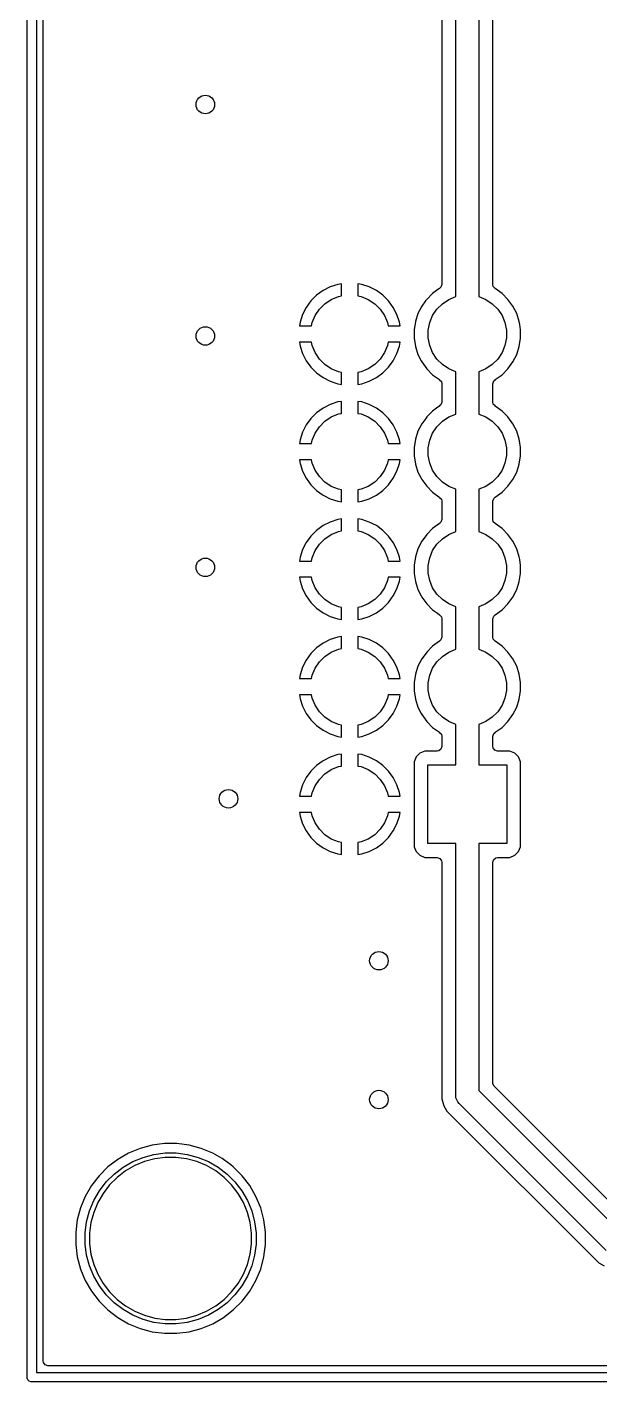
# Model space of a CAD drawing. Extents: x 0 to 130, y -140 to 0.
# Drawn here: x -0.1 to 12.27, y -140.1 to -110.83 of the extents above; entities that cross this region are included whole.
import ezdxf

# ---------------------------------------------------------------- set-up
doc = ezdxf.new("R2010")
doc.units = 0
doc.layers.add('BLACK', color=7, linetype='CONTINUOUS')

msp = doc.modelspace()

# ---------------------------------------------------------------- linework, layer by layer
at = {"layer": 'BLACK', "linetype": 'CONTINUOUS'}
for p, q in [((-0.1, -140), (-0.1, 0)), ((0.1, -0.1), (0.1, -139.9)), ((0.2505, -117.285), (0.2505, -51.795525)), ((9.16, -116.64795), (9.16, -109.02)), ((9.66, -109.02), (9.66, -116.64795)), ((8.8595, -109.419499), (8.8595, -116.388589)), ((9.9605, -116.388589), (9.9605, -109.419499)), ((6.447751, -116.440588), (6.293475, -116.519195)), ((6.612412, -116.387086), (6.447751, -116.440588)), ((6.694999, -116.374005), (6.612412, -116.387086)), ((6.695, -116.374005), (6.694999, -116.374005)), ((6.695, -116.63233), (6.695, -116.374005)), ((7.127587, -116.387086), (7.045, -116.374005)), ((7.045, -116.374005), (7.045, -116.63233)), ((7.292248, -116.440588), (7.127587, -116.387086)), ((7.446524, -116.519195), (7.292248, -116.440588)), ((8.774728, -116.499455), (8.660499, -116.582447)), ((8.807011, -116.476), (8.774728, -116.499455)), ((8.81032, -116.473973), (8.807011, -116.476)), ((8.840593, -116.44678), (8.809785, -116.4731)), ((8.809785, -116.4731), (8.81032, -116.473973)), ((8.8595, -116.388589), (8.840593, -116.44678)), ((9.971275, -116.433503), (9.9605, -116.388589)), ((10.010453, -116.47271), (9.971275, -116.433503)), ((10.00968, -116.473973), (10.010453, -116.47271)), ((10.012988, -116.476), (10.00968, -116.473973)), ((10.012992, -116.476003), (10.012988, -116.476)), ((10.012994, -116.476004), (10.012992, -116.476003)), ((10.159501, -116.582447), (10.012994, -116.476004)), ((6.030962, -116.743403), (5.929197, -116.883471)), ((6.153403, -116.620962), (6.030962, -116.743403)), ((6.293471, -116.519197), (6.153403, -116.620962)), ((6.293475, -116.519195), (6.293471, -116.519197)), ((6.330766, -116.802941), (6.469313, -116.710367)), ((6.469313, -116.710367), (6.623258, -116.646601)), ((6.623258, -116.646601), (6.695, -116.63233)), ((7.045, -116.63233), (7.116742, -116.646601)), ((7.116742, -116.646601), (7.270687, -116.710367)), ((7.270687, -116.710367), (7.409234, -116.802941)), ((7.446528, -116.519197), (7.446524, -116.519195)), ((7.586596, -116.620962), (7.446528, -116.519197)), ((7.709037, -116.743403), (7.586596, -116.620962)), ((7.810802, -116.883471), (7.709037, -116.743403)), ((8.508541, -116.743403), (8.426002, -116.857008)), ((8.532447, -116.710499), (8.508541, -116.743403)), ((8.660499, -116.582447), (8.532447, -116.710499)), ((8.870766, -116.802941), (9.009313, -116.710367)), ((9.009313, -116.710367), (9.16, -116.64795)), ((9.66, -116.64795), (9.810687, -116.710367)), ((9.810687, -116.710367), (9.949234, -116.802941)), ((10.287553, -116.710499), (10.159501, -116.582447)), ((10.393996, -116.857006), (10.287553, -116.710499)), ((5.850588, -117.037751), (5.797084, -117.20242)), ((5.929195, -116.883475), (5.850588, -117.037751)), ((5.929197, -116.883471), (5.929195, -116.883475)), ((6.056601, -117.213258), (6.120367, -117.059313)), ((6.120367, -117.059313), (6.212941, -116.920766)), ((6.212941, -116.920766), (6.330766, -116.802941)), ((7.409234, -116.802941), (7.527059, -116.920766)), ((7.527059, -116.920766), (7.619633, -117.059313)), ((7.619633, -117.059313), (7.683399, -117.213258)), ((7.810804, -116.883475), (7.810802, -116.883471)), ((7.889411, -117.037751), (7.810804, -116.883475)), ((7.942915, -117.20242), (7.889411, -117.037751)), ((8.343788, -117.018362), (8.287828, -117.190593)), ((8.426002, -116.857008), (8.343788, -117.018362)), ((8.596601, -117.213258), (8.660367, -117.059313)), ((8.660367, -117.059313), (8.752941, -116.920766)), ((8.752941, -116.920766), (8.870766, -116.802941)), ((9.949234, -116.802941), (10.067059, -116.920766)), ((10.067059, -116.920766), (10.159633, -117.059313)), ((10.159633, -117.059313), (10.223399, -117.213258)), ((10.476211, -117.018361), (10.393996, -116.857006)), ((10.532171, -117.190591), (10.476211, -117.018361)), ((0.2505, -119.825), (0.2505, -117.285)), ((5.797084, -117.20242), (5.784006, -117.285)), ((5.784006, -117.285), (6.04233, -117.285)), ((6.04233, -117.285), (6.056601, -117.213258)), ((7.683399, -117.213258), (7.69767, -117.285)), ((7.69767, -117.285), (7.955994, -117.285)), ((7.955994, -117.285), (7.942915, -117.20242)), ((8.287828, -117.190593), (8.2595, -117.36945)), ((8.2595, -117.36945), (8.2595, -117.550549)), ((8.564093, -117.376685), (8.596601, -117.213258)), ((8.564093, -117.543315), (8.564093, -117.376685)), ((10.223399, -117.213258), (10.255907, -117.376685)), ((10.255907, -117.376685), (10.255907, -117.543315)), ((10.541614, -117.250212), (10.532171, -117.190591)), ((10.5605, -117.36945), (10.541614, -117.250212)), ((10.5605, -117.369454), (10.5605, -117.36945)), ((10.5605, -117.550546), (10.5605, -117.369454)), ((5.784006, -117.635), (5.797084, -117.717579)), ((6.04233, -117.635), (5.784006, -117.635)), ((6.056601, -117.706742), (6.04233, -117.635)), ((7.69767, -117.635), (7.683399, -117.706742)), ((7.955994, -117.635), (7.69767, -117.635)), ((7.942915, -117.717579), (7.955994, -117.635)), ((8.2595, -117.550549), (8.287828, -117.729406)), ((8.596601, -117.706742), (8.564093, -117.543315)), ((10.255907, -117.543315), (10.223399, -117.706742)), ((10.532171, -117.729409), (10.5605, -117.550546)), ((5.797084, -117.717579), (5.850588, -117.882248)), ((5.850588, -117.882248), (5.929195, -118.036524)), ((6.120367, -117.860687), (6.056601, -117.706742)), ((6.212941, -117.999234), (6.120367, -117.860687)), ((7.619633, -117.860687), (7.527059, -117.999234)), ((7.683399, -117.706742), (7.619633, -117.860687)), ((7.810804, -118.036524), (7.889411, -117.882248)), ((7.889411, -117.882248), (7.942915, -117.717579)), ((8.287828, -117.729406), (8.343788, -117.901637)), ((8.343788, -117.901637), (8.412518, -118.036528)), ((8.660367, -117.860687), (8.596601, -117.706742)), ((8.752941, -117.999234), (8.660367, -117.860687)), ((10.159633, -117.860687), (10.067059, -117.999234)), ((10.223399, -117.706742), (10.159633, -117.860687)), ((10.393996, -118.062994), (10.476211, -117.901639)), ((10.476211, -117.901639), (10.532171, -117.729409)), ((5.929195, -118.036524), (5.929197, -118.036528)), ((5.929197, -118.036528), (6.030962, -118.176596)), ((6.030962, -118.176596), (6.153403, -118.299037)), ((6.330766, -118.117059), (6.212941, -117.999234)), ((6.469313, -118.209633), (6.330766, -118.117059)), ((6.623258, -118.273399), (6.469313, -118.209633)), ((7.270687, -118.209633), (7.116742, -118.273399)), ((7.409234, -118.117059), (7.270687, -118.209633)), ((7.527059, -117.999234), (7.409234, -118.117059)), ((7.586596, -118.299037), (7.709037, -118.176596)), ((7.709037, -118.176596), (7.810802, -118.036528)), ((7.810802, -118.036528), (7.810804, -118.036524)), ((8.412518, -118.036528), (8.426004, -118.062994)), ((8.426004, -118.062994), (8.532447, -118.209501)), ((8.532447, -118.209501), (8.660499, -118.337553)), ((8.870766, -118.117059), (8.752941, -117.999234)), ((9.009313, -118.209633), (8.870766, -118.117059)), ((9.16, -118.272049), (9.009313, -118.209633)), ((9.810687, -118.209633), (9.66, -118.272049)), ((9.949234, -118.117059), (9.810687, -118.209633)), ((10.067059, -117.999234), (9.949234, -118.117059)), ((10.159501, -118.337553), (10.287553, -118.209501)), ((10.287553, -118.209501), (10.393996, -118.062994)), ((6.153403, -118.299037), (6.293471, -118.400802)), ((6.293471, -118.400802), (6.293475, -118.400804)), ((6.293475, -118.400804), (6.447751, -118.479411)), ((6.447751, -118.479411), (6.61242, -118.532915)), ((6.61242, -118.532915), (6.695, -118.545994)), ((6.695, -118.287669), (6.623258, -118.273399)), ((6.695, -118.545994), (6.695, -118.287669)), ((7.116742, -118.273399), (7.045, -118.287669)), ((7.045, -118.287669), (7.045, -118.545993)), ((7.045, -118.545993), (7.127579, -118.532915)), ((7.127579, -118.532915), (7.292248, -118.479411)), ((7.292248, -118.479411), (7.446524, -118.400804)), ((7.446524, -118.400804), (7.446528, -118.400802)), ((7.446528, -118.400802), (7.586596, -118.299037)), ((8.660499, -118.337553), (8.807006, -118.443996)), ((8.807006, -118.443996), (8.807009, -118.443998)), ((8.807009, -118.443998), (8.810325, -118.44603)), ((8.810325, -118.44603), (8.809542, -118.447307)), ((8.809542, -118.447307), (8.848698, -118.486441)), ((8.848698, -118.486441), (8.8595, -118.53141)), ((8.8595, -118.53141), (8.8595, -118.928589)), ((9.16, -119.18795), (9.16, -118.272049)), ((9.66, -118.272049), (9.66, -119.18795)), ((9.9605, -118.53141), (9.979407, -118.473219)), ((9.9605, -118.928589), (9.9605, -118.53141)), ((9.979407, -118.473219), (10.010216, -118.446913)), ((10.009675, -118.44603), (10.01299, -118.443998)), ((10.010216, -118.446913), (10.009675, -118.44603)), ((10.012989, -118.443998), (10.012994, -118.443996)), ((10.01299, -118.443998), (10.012989, -118.443998)), ((10.012994, -118.443996), (10.159501, -118.337553)), ((6.293471, -119.059197), (6.153403, -119.160962)), ((6.293475, -119.059195), (6.293471, -119.059197)), ((6.447751, -118.980588), (6.293475, -119.059195)), ((6.612412, -118.927086), (6.447751, -118.980588)), ((6.694999, -118.914005), (6.612412, -118.927086)), ((6.695, -118.914005), (6.694999, -118.914005)), ((6.695, -119.17233), (6.695, -118.914005)), ((7.127587, -118.927086), (7.045, -118.914005)), ((7.045, -118.914005), (7.045, -119.17233)), ((7.292248, -118.980588), (7.127587, -118.927086)), ((7.446524, -119.059195), (7.292248, -118.980588)), ((7.446528, -119.059197), (7.446524, -119.059195)), ((7.586596, -119.160962), (7.446528, -119.059197)), ((8.660499, -119.122447), (8.532447, -119.250499)), ((8.773254, -119.040526), (8.660499, -119.122447)), ((8.807011, -119.016), (8.773254, -119.040526)), ((8.81032, -119.013973), (8.807011, -119.016)), ((8.840593, -118.98678), (8.809785, -119.0131)), ((8.809785, -119.0131), (8.81032, -119.013973)), ((8.8595, -118.928589), (8.840593, -118.98678)), ((9.971275, -118.973503), (9.9605, -118.928589)), ((10.010453, -119.01271), (9.971275, -118.973503)), ((10.00968, -119.013973), (10.010453, -119.01271)), ((10.012988, -119.016), (10.00968, -119.013973)), ((10.012992, -119.016003), (10.012988, -119.016)), ((10.012994, -119.016004), (10.012992, -119.016003)), ((10.159501, -119.122447), (10.012994, -119.016004)), ((10.287553, -119.250499), (10.159501, -119.122447)), ((5.929195, -119.423475), (5.850588, -119.577751)), ((5.929197, -119.423471), (5.929195, -119.423475)), ((6.030962, -119.283403), (5.929197, -119.423471)), ((6.153403, -119.160962), (6.030962, -119.283403)), ((6.212941, -119.460766), (6.330766, -119.342941)), ((6.330766, -119.342941), (6.469313, -119.250367)), ((6.469313, -119.250367), (6.623258, -119.186601)), ((6.623258, -119.186601), (6.695, -119.17233)), ((7.045, -119.17233), (7.116742, -119.186601)), ((7.116742, -119.186601), (7.270687, -119.250367)), ((7.270687, -119.250367), (7.409234, -119.342941)), ((7.409234, -119.342941), (7.527059, -119.460766)), ((7.709037, -119.283403), (7.586596, -119.160962)), ((7.810802, -119.423471), (7.709037, -119.283403)), ((7.810804, -119.423475), (7.810802, -119.423471)), ((7.889411, -119.577751), (7.810804, -119.423475)), ((8.426002, -119.397008), (8.343788, -119.558362)), ((8.509921, -119.281504), (8.426002, -119.397008)), ((8.532447, -119.250499), (8.509921, -119.281504)), ((8.752941, -119.460766), (8.870766, -119.342941)), ((8.870766, -119.342941), (9.009313, -119.250367)), ((9.009313, -119.250367), (9.16, -119.18795)), ((9.66, -119.18795), (9.810687, -119.250367)), ((9.810687, -119.250367), (9.949234, -119.342941)), ((9.949234, -119.342941), (10.067059, -119.460766)), ((10.393996, -119.397006), (10.287553, -119.250499)), ((10.476211, -119.558361), (10.393996, -119.397006)), ((5.850588, -119.577751), (5.797084, -119.74242)), ((6.056601, -119.753258), (6.120367, -119.599313)), ((6.120367, -119.599313), (6.212941, -119.460766)), ((7.527059, -119.460766), (7.619633, -119.599313)), ((7.619633, -119.599313), (7.683399, -119.753258)), ((7.942915, -119.74242), (7.889411, -119.577751)), ((8.343788, -119.558362), (8.287828, -119.730593)), ((8.596601, -119.753258), (8.660367, -119.599313)), ((8.660367, -119.599313), (8.752941, -119.460766)), ((10.067059, -119.460766), (10.159633, -119.599313)), ((10.159633, -119.599313), (10.223399, -119.753258)), ((10.532171, -119.730591), (10.476211, -119.558361)), ((0.2505, -122.365), (0.2505, -119.825)), ((5.797084, -119.74242), (5.784006, -119.825)), ((5.784006, -119.825), (6.04233, -119.825)), ((6.04233, -119.825), (6.056601, -119.753258)), ((7.683399, -119.753258), (7.69767, -119.825)), ((7.69767, -119.825), (7.955994, -119.825)), ((7.955994, -119.825), (7.942915, -119.74242)), ((8.287828, -119.730593), (8.2595, -119.90945)), ((8.2595, -119.90945), (8.2595, -120.090549)), ((8.564093, -119.916685), (8.596601, -119.753258)), ((8.564093, -120.083315), (8.564093, -119.916685)), ((10.223399, -119.753258), (10.255907, -119.916685)), ((10.255907, -119.916685), (10.255907, -120.083315)), ((10.538182, -119.768545), (10.532171, -119.730591)), ((10.5605, -119.90945), (10.538182, -119.768545)), ((10.5605, -119.909454), (10.5605, -119.90945)), ((10.5605, -120.090546), (10.5605, -119.909454)), ((5.784006, -120.175), (5.797084, -120.257579)), ((6.04233, -120.175), (5.784006, -120.175)), ((5.797084, -120.257579), (5.850588, -120.422248)), ((6.056601, -120.246742), (6.04233, -120.175)), ((6.120367, -120.400687), (6.056601, -120.246742)), ((7.683399, -120.246742), (7.619633, -120.400687)), ((7.69767, -120.175), (7.683399, -120.246742)), ((7.955994, -120.175), (7.69767, -120.175)), ((7.889411, -120.422248), (7.942915, -120.257579)), ((7.942915, -120.257579), (7.955994, -120.175)), ((8.2595, -120.090549), (8.287828, -120.269406)), ((8.287828, -120.269406), (8.343788, -120.441637)), ((8.596601, -120.246742), (8.564093, -120.083315)), ((8.660367, -120.400687), (8.596601, -120.246742)), ((10.223399, -120.246742), (10.159633, -120.400687)), ((10.255907, -120.083315), (10.223399, -120.246742)), ((10.476211, -120.441639), (10.532171, -120.269409)), ((10.532171, -120.269409), (10.5605, -120.090546)), ((5.850588, -120.422248), (5.929195, -120.576524)), ((5.929195, -120.576524), (5.929197, -120.576528)), ((5.929197, -120.576528), (6.030962, -120.716596)), ((6.212941, -120.539234), (6.120367, -120.400687)), ((6.330766, -120.657059), (6.212941, -120.539234)), ((7.527059, -120.539234), (7.409234, -120.657059)), ((7.619633, -120.400687), (7.527059, -120.539234)), ((7.709037, -120.716596), (7.810802, -120.576528)), ((7.810802, -120.576528), (7.810804, -120.576524)), ((7.810804, -120.576524), (7.889411, -120.422248)), ((8.343788, -120.441637), (8.412518, -120.576528)), ((8.412518, -120.576528), (8.426004, -120.602994)), ((8.426004, -120.602994), (8.532447, -120.749501)), ((8.752941, -120.539234), (8.660367, -120.400687)), ((8.870766, -120.657059), (8.752941, -120.539234)), ((10.067059, -120.539234), (9.949234, -120.657059)), ((10.159633, -120.400687), (10.067059, -120.539234)), ((10.287553, -120.749501), (10.393996, -120.602994)), ((10.393996, -120.602994), (10.476211, -120.441639)), ((6.030962, -120.716596), (6.153403, -120.839037)), ((6.153403, -120.839037), (6.293471, -120.940802)), ((6.469313, -120.749633), (6.330766, -120.657059)), ((6.623258, -120.813399), (6.469313, -120.749633)), ((6.695, -120.827669), (6.623258, -120.813399)), ((6.695, -121.085994), (6.695, -120.827669)), ((7.116742, -120.813399), (7.045, -120.827669)), ((7.045, -120.827669), (7.045, -121.085993)), ((7.270687, -120.749633), (7.116742, -120.813399)), ((7.409234, -120.657059), (7.270687, -120.749633)), ((7.446528, -120.940802), (7.586596, -120.839037)), ((7.586596, -120.839037), (7.709037, -120.716596)), ((8.532447, -120.749501), (8.660499, -120.877553)), ((8.660499, -120.877553), (8.793654, -120.974295)), ((9.009313, -120.749633), (8.870766, -120.657059)), ((9.16, -120.812049), (9.009313, -120.749633)), ((9.16, -121.72795), (9.16, -120.812049)), ((9.810687, -120.749633), (9.66, -120.812049)), ((9.66, -120.812049), (9.66, -121.72795)), ((9.949234, -120.657059), (9.810687, -120.749633)), ((10.012994, -120.983996), (10.159501, -120.877553)), ((10.159501, -120.877553), (10.287553, -120.749501)), ((6.293471, -120.940802), (6.293475, -120.940804)), ((6.293475, -120.940804), (6.447751, -121.019411)), ((6.447751, -121.019411), (6.61242, -121.072915)), ((6.61242, -121.072915), (6.695, -121.085994)), ((7.045, -121.085993), (7.127579, -121.072915)), ((7.127579, -121.072915), (7.292248, -121.019411)), ((7.292248, -121.019411), (7.446524, -120.940804)), ((7.446524, -120.940804), (7.446528, -120.940802)), ((8.793654, -120.974295), (8.807009, -120.983998)), ((8.807009, -120.983998), (8.810325, -120.98603)), ((8.810325, -120.98603), (8.809542, -120.987307)), ((8.809542, -120.987307), (8.848698, -121.026441)), ((8.848698, -121.026441), (8.8595, -121.07141)), ((8.8595, -121.07141), (8.8595, -121.468589)), ((9.9605, -121.07141), (9.979407, -121.013219)), ((9.9605, -121.468589), (9.9605, -121.07141)), ((9.979407, -121.013219), (10.010216, -120.986913)), ((10.009675, -120.98603), (10.01299, -120.983998)), ((10.010216, -120.986913), (10.009675, -120.98603)), ((10.012989, -120.983998), (10.012994, -120.983996)), ((10.01299, -120.983998), (10.012989, -120.983998)), ((6.612412, -121.467086), (6.447751, -121.520588)), ((6.694999, -121.454005), (6.612412, -121.467086)), ((6.695, -121.454005), (6.694999, -121.454005)), ((6.695, -121.71233), (6.695, -121.454005)), ((7.127587, -121.467086), (7.045, -121.454005)), ((7.045, -121.454005), (7.045, -121.71233)), ((7.292248, -121.520588), (7.127587, -121.467086)), ((8.8595, -121.468589), (8.840593, -121.52678)), ((9.971275, -121.513503), (9.9605, -121.468589)), ((6.153403, -121.700962), (6.030962, -121.823403)), ((6.293471, -121.599197), (6.153403, -121.700962)), ((6.293475, -121.599195), (6.293471, -121.599197)), ((6.447751, -121.520588), (6.293475, -121.599195)), ((6.469313, -121.790367), (6.623258, -121.726601)), ((6.623258, -121.726601), (6.695, -121.71233)), ((7.045, -121.71233), (7.116742, -121.726601)), ((7.116742, -121.726601), (7.270687, -121.790367)), ((7.446524, -121.599195), (7.292248, -121.520588)), ((7.446528, -121.599197), (7.446524, -121.599195)), ((7.586596, -121.700962), (7.446528, -121.599197)), ((7.709037, -121.823403), (7.586596, -121.700962)), ((8.660499, -121.662447), (8.532447, -121.790499)), ((8.75795, -121.591645), (8.660499, -121.662447)), ((8.807011, -121.556), (8.75795, -121.591645)), ((8.81032, -121.553973), (8.807011, -121.556)), ((8.840593, -121.52678), (8.809785, -121.5531)), ((8.809785, -121.5531), (8.81032, -121.553973)), ((9.009313, -121.790367), (9.16, -121.72795)), ((9.66, -121.72795), (9.810687, -121.790367)), ((10.010453, -121.55271), (9.971275, -121.513503)), ((10.00968, -121.553973), (10.010453, -121.55271)), ((10.012988, -121.556), (10.00968, -121.553973)), ((10.012992, -121.556003), (10.012988, -121.556)), ((10.012994, -121.556004), (10.012992, -121.556003)), ((10.159501, -121.662447), (10.012994, -121.556004)), ((10.287553, -121.790499), (10.159501, -121.662447)), ((5.929195, -121.963475), (5.850588, -122.117751)), ((5.929197, -121.963471), (5.929195, -121.963475)), ((6.030962, -121.823403), (5.929197, -121.963471)), ((6.120367, -122.139313), (6.212941, -122.000766)), ((6.212941, -122.000766), (6.330766, -121.882941)), ((6.330766, -121.882941), (6.469313, -121.790367)), ((7.270687, -121.790367), (7.409234, -121.882941)), ((7.409234, -121.882941), (7.527059, -122.000766)), ((7.527059, -122.000766), (7.619633, -122.139313)), ((7.810802, -121.963471), (7.709037, -121.823403)), ((7.810804, -121.963475), (7.810802, -121.963471)), ((7.889411, -122.117751), (7.810804, -121.963475)), ((8.426002, -121.937008), (8.343788, -122.098362)), ((8.49701, -121.839274), (8.426002, -121.937008)), ((8.532447, -121.790499), (8.49701, -121.839274)), ((8.660367, -122.139313), (8.752941, -122.000766)), ((8.752941, -122.000766), (8.870766, -121.882941)), ((8.870766, -121.882941), (9.009313, -121.790367)), ((9.810687, -121.790367), (9.949234, -121.882941)), ((9.949234, -121.882941), (10.067059, -122.000766)), ((10.067059, -122.000766), (10.159633, -122.139313)), ((10.393996, -121.937006), (10.287553, -121.790499)), ((10.476211, -122.098361), (10.393996, -121.937006)), ((5.797084, -122.28242), (5.784006, -122.365)), ((5.850588, -122.117751), (5.797084, -122.28242)), ((6.04233, -122.365), (6.056601, -122.293258)), ((6.056601, -122.293258), (6.120367, -122.139313)), ((7.619633, -122.139313), (7.683399, -122.293258)), ((7.683399, -122.293258), (7.69767, -122.365)), ((7.942915, -122.28242), (7.889411, -122.117751)), ((7.955994, -122.365), (7.942915, -122.28242)), ((8.287828, -122.270593), (8.2595, -122.44945)), ((8.343788, -122.098362), (8.287828, -122.270593)), ((8.564093, -122.456685), (8.596601, -122.293258)), ((8.596601, -122.293258), (8.660367, -122.139313)), ((10.159633, -122.139313), (10.223399, -122.293258)), ((10.223399, -122.293258), (10.255907, -122.456685)), ((10.532171, -122.270591), (10.476211, -122.098361)), ((10.541614, -122.330212), (10.532171, -122.270591)), ((10.5605, -122.44945), (10.541614, -122.330212)), ((0.2505, -124.905), (0.2505, -122.365)), ((5.784006, -122.365), (6.04233, -122.365)), ((7.69767, -122.365), (7.955994, -122.365)), ((8.2595, -122.44945), (8.2595, -122.630549)), ((8.2595, -122.630549), (8.287828, -122.809406)), ((8.564093, -122.623315), (8.564093, -122.456685)), ((8.596601, -122.786742), (8.564093, -122.623315)), ((10.255907, -122.623315), (10.223399, -122.786742)), ((10.255907, -122.456685), (10.255907, -122.623315)), ((10.532171, -122.809409), (10.5605, -122.630546)), ((10.5605, -122.449454), (10.5605, -122.44945)), ((10.5605, -122.630546), (10.5605, -122.449454)), ((5.784006, -122.715), (5.797084, -122.797579)), ((6.04233, -122.715), (5.784006, -122.715)), ((5.797084, -122.797579), (5.850588, -122.962248)), ((6.056601, -122.786742), (6.04233, -122.715)), ((6.120367, -122.940687), (6.056601, -122.786742)), ((6.212941, -123.079234), (6.120367, -122.940687)), ((7.619633, -122.940687), (7.527059, -123.079234)), ((7.683399, -122.786742), (7.619633, -122.940687)), ((7.69767, -122.715), (7.683399, -122.786742)), ((7.955994, -122.715), (7.69767, -122.715)), ((7.889411, -122.962248), (7.942915, -122.797579)), ((7.942915, -122.797579), (7.955994, -122.715)), ((8.287828, -122.809406), (8.343788, -122.981637)), ((8.660367, -122.940687), (8.596601, -122.786742)), ((8.752941, -123.079234), (8.660367, -122.940687)), ((10.159633, -122.940687), (10.067059, -123.079234)), ((10.223399, -122.786742), (10.159633, -122.940687)), ((10.476211, -122.981639), (10.532171, -122.809409)), ((5.850588, -122.962248), (5.929195, -123.116524)), ((5.929195, -123.116524), (5.929197, -123.116528)), ((5.929197, -123.116528), (6.030962, -123.256596)), ((6.330766, -123.197059), (6.212941, -123.079234)), ((6.469313, -123.289633), (6.330766, -123.197059)), ((7.409234, -123.197059), (7.270687, -123.289633)), ((7.527059, -123.079234), (7.409234, -123.197059)), ((7.709037, -123.256596), (7.810802, -123.116528)), ((7.810802, -123.116528), (7.810804, -123.116524)), ((7.810804, -123.116524), (7.889411, -122.962248)), ((8.343788, -122.981637), (8.413628, -123.118706)), ((8.413628, -123.118706), (8.426004, -123.142994)), ((8.426004, -123.142994), (8.532447, -123.289501)), ((8.870766, -123.197059), (8.752941, -123.079234)), ((9.009313, -123.289633), (8.870766, -123.197059)), ((9.949234, -123.197059), (9.810687, -123.289633)), ((10.067059, -123.079234), (9.949234, -123.197059)), ((10.287553, -123.289501), (10.393996, -123.142994)), ((10.393996, -123.142994), (10.476211, -122.981639)), ((6.030962, -123.256596), (6.153403, -123.379037)), ((6.153403, -123.379037), (6.293471, -123.480802)), ((6.293471, -123.480802), (6.293475, -123.480804)), ((6.293475, -123.480804), (6.447751, -123.559411)), ((6.623258, -123.353399), (6.469313, -123.289633)), ((6.695, -123.367669), (6.623258, -123.353399)), ((6.695, -123.625994), (6.695, -123.367669)), ((7.116742, -123.353399), (7.045, -123.367669)), ((7.045, -123.367669), (7.045, -123.625993)), ((7.270687, -123.289633), (7.116742, -123.353399)), ((7.292248, -123.559411), (7.446524, -123.480804)), ((7.446524, -123.480804), (7.446528, -123.480802)), ((7.446528, -123.480802), (7.586596, -123.379037)), ((7.586596, -123.379037), (7.709037, -123.256596)), ((8.532447, -123.289501), (8.660499, -123.417553)), ((8.660499, -123.417553), (8.763379, -123.492299)), ((8.763379, -123.492299), (8.807009, -123.523998)), ((8.807009, -123.523998), (8.810325, -123.52603)), ((8.810325, -123.52603), (8.809542, -123.527307)), ((8.809542, -123.527307), (8.848698, -123.566441)), ((9.16, -123.352049), (9.009313, -123.289633)), ((9.16, -124.26795), (9.16, -123.352049)), ((9.810687, -123.289633), (9.66, -123.352049)), ((9.66, -123.352049), (9.66, -124.26795)), ((9.979407, -123.553219), (10.010216, -123.526913)), ((10.009675, -123.52603), (10.01299, -123.523998)), ((10.010216, -123.526913), (10.009675, -123.52603)), ((10.012989, -123.523998), (10.012994, -123.523996)), ((10.01299, -123.523998), (10.012989, -123.523998)), ((10.012994, -123.523996), (10.159501, -123.417553)), ((10.159501, -123.417553), (10.287553, -123.289501)), ((6.447751, -123.559411), (6.61242, -123.612915)), ((6.61242, -123.612915), (6.695, -123.625994)), ((7.045, -123.625993), (7.127579, -123.612915)), ((7.127579, -123.612915), (7.292248, -123.559411)), ((8.848698, -123.566441), (8.8595, -123.61141)), ((8.8595, -123.61141), (8.8595, -124.008589)), ((9.9605, -123.61141), (9.979407, -123.553219)), ((9.9605, -124.008589), (9.9605, -123.61141)), ((6.447751, -124.060588), (6.293475, -124.139195)), ((6.612412, -124.007086), (6.447751, -124.060588)), ((6.694999, -123.994005), (6.612412, -124.007086)), ((6.695, -123.994005), (6.694999, -123.994005)), ((6.695, -124.25233), (6.695, -123.994005)), ((7.127587, -124.007086), (7.045, -123.994005)), ((7.045, -123.994005), (7.045, -124.25233)), ((7.292248, -124.060588), (7.127587, -124.007086)), ((7.446524, -124.139195), (7.292248, -124.060588)), ((8.807011, -124.096), (8.758206, -124.131459)), ((8.81032, -124.093973), (8.807011, -124.096)), ((8.840593, -124.06678), (8.809785, -124.0931)), ((8.809785, -124.0931), (8.81032, -124.093973)), ((8.8595, -124.008589), (8.840593, -124.06678)), ((9.971275, -124.053503), (9.9605, -124.008589)), ((10.010453, -124.09271), (9.971275, -124.053503)), ((10.00968, -124.093973), (10.010453, -124.09271)), ((10.012988, -124.096), (10.00968, -124.093973)), ((10.012992, -124.096003), (10.012988, -124.096)), ((10.012994, -124.096004), (10.012992, -124.096003)), ((10.159501, -124.202447), (10.012994, -124.096004)), ((6.030962, -124.363403), (5.929197, -124.503471)), ((6.153403, -124.240962), (6.030962, -124.363403)), ((6.293471, -124.139197), (6.153403, -124.240962)), ((6.293475, -124.139195), (6.293471, -124.139197)), ((6.330766, -124.422941), (6.469313, -124.330367)), ((6.469313, -124.330367), (6.623258, -124.266601)), ((6.623258, -124.266601), (6.695, -124.25233)), ((7.045, -124.25233), (7.116742, -124.266601)), ((7.116742, -124.266601), (7.270687, -124.330367)), ((7.270687, -124.330367), (7.409234, -124.422941)), ((7.446528, -124.139197), (7.446524, -124.139195)), ((7.586596, -124.240962), (7.446528, -124.139197)), ((7.709037, -124.363403), (7.586596, -124.240962)), ((7.810802, -124.503471), (7.709037, -124.363403)), ((8.495667, -124.381123), (8.426002, -124.477008)), ((8.532447, -124.330499), (8.495667, -124.381123)), ((8.660499, -124.202447), (8.532447, -124.330499)), ((8.758206, -124.131459), (8.660499, -124.202447)), ((8.870766, -124.422941), (9.009313, -124.330367)), ((9.009313, -124.330367), (9.16, -124.26795)), ((9.66, -124.26795), (9.810687, -124.330367)), ((9.810687, -124.330367), (9.949234, -124.422941)), ((10.287553, -124.330499), (10.159501, -124.202447)), ((10.393996, -124.477006), (10.287553, -124.330499)), ((5.850588, -124.657751), (5.797084, -124.82242)), ((5.929195, -124.503475), (5.850588, -124.657751)), ((5.929197, -124.503471), (5.929195, -124.503475)), ((6.056601, -124.833258), (6.120367, -124.679313)), ((6.120367, -124.679313), (6.212941, -124.540766)), ((6.212941, -124.540766), (6.330766, -124.422941)), ((7.409234, -124.422941), (7.527059, -124.540766)), ((7.527059, -124.540766), (7.619633, -124.679313)), ((7.619633, -124.679313), (7.683399, -124.833258)), ((7.810804, -124.503475), (7.810802, -124.503471)), ((7.889411, -124.657751), (7.810804, -124.503475)), ((7.942915, -124.82242), (7.889411, -124.657751)), ((8.343788, -124.638362), (8.287828, -124.810593)), ((8.426002, -124.477008), (8.343788, -124.638362)), ((8.596601, -124.833258), (8.660367, -124.679313)), ((8.660367, -124.679313), (8.752941, -124.540766)), ((8.752941, -124.540766), (8.870766, -124.422941)), ((9.949234, -124.422941), (10.067059, -124.540766)), ((10.067059, -124.540766), (10.159633, -124.679313)), ((10.159633, -124.679313), (10.223399, -124.833258)), ((10.476211, -124.638361), (10.393996, -124.477006)), ((10.532171, -124.810591), (10.476211, -124.638361)), ((0.2505, -127.445), (0.2505, -124.905)), ((5.797084, -124.82242), (5.784006, -124.905)), ((5.784006, -124.905), (6.04233, -124.905)), ((6.04233, -124.905), (6.056601, -124.833258)), ((7.683399, -124.833258), (7.69767, -124.905)), ((7.69767, -124.905), (7.955994, -124.905)), ((7.955994, -124.905), (7.942915, -124.82242)), ((8.287828, -124.810593), (8.2595, -124.98945)), ((8.2595, -124.98945), (8.2595, -125.170549)), ((8.564093, -124.996685), (8.596601, -124.833258)), ((10.223399, -124.833258), (10.255907, -124.996685)), ((10.538492, -124.8505), (10.532171, -124.810591)), ((10.5605, -124.98945), (10.538492, -124.8505)), ((10.5605, -124.989454), (10.5605, -124.98945)), ((10.5605, -125.170546), (10.5605, -124.989454)), ((5.784006, -125.255), (5.797084, -125.337579)), ((6.04233, -125.255), (5.784006, -125.255)), ((6.056601, -125.326742), (6.04233, -125.255)), ((7.69767, -125.255), (7.683399, -125.326742)), ((7.955994, -125.255), (7.69767, -125.255)), ((7.942915, -125.337579), (7.955994, -125.255)), ((8.2595, -125.170549), (8.287828, -125.349406)), ((8.564093, -125.163315), (8.564093, -124.996685)), ((8.596601, -125.326742), (8.564093, -125.163315)), ((10.255907, -125.163315), (10.223399, -125.326742)), ((10.255907, -124.996685), (10.255907, -125.163315)), ((10.532171, -125.349409), (10.5605, -125.170546)), ((5.797084, -125.337579), (5.850588, -125.502248)), ((5.850588, -125.502248), (5.929195, -125.656524)), ((6.120367, -125.480687), (6.056601, -125.326742)), ((6.212941, -125.619234), (6.120367, -125.480687)), ((7.619633, -125.480687), (7.527059, -125.619234)), ((7.683399, -125.326742), (7.619633, -125.480687)), ((7.810804, -125.656524), (7.889411, -125.502248)), ((7.889411, -125.502248), (7.942915, -125.337579)), ((8.287828, -125.349406), (8.343788, -125.521637)), ((8.343788, -125.521637), (8.413628, -125.658706)), ((8.660367, -125.480687), (8.596601, -125.326742)), ((8.752941, -125.619234), (8.660367, -125.480687)), ((10.159633, -125.480687), (10.067059, -125.619234)), ((10.223399, -125.326742), (10.159633, -125.480687)), ((10.393996, -125.682994), (10.476211, -125.521639)), ((10.476211, -125.521639), (10.532171, -125.349409)), ((5.929195, -125.656524), (5.929197, -125.656528)), ((5.929197, -125.656528), (6.030962, -125.796596)), ((6.030962, -125.796596), (6.153403, -125.919037)), ((6.330766, -125.737059), (6.212941, -125.619234)), ((6.469313, -125.829633), (6.330766, -125.737059)), ((6.623258, -125.893399), (6.469313, -125.829633)), ((7.270687, -125.829633), (7.116742, -125.893399)), ((7.409234, -125.737059), (7.270687, -125.829633)), ((7.527059, -125.619234), (7.409234, -125.737059)), ((7.586596, -125.919037), (7.709037, -125.796596)), ((7.709037, -125.796596), (7.810802, -125.656528)), ((7.810802, -125.656528), (7.810804, -125.656524)), ((8.413628, -125.658706), (8.426004, -125.682994)), ((8.426004, -125.682994), (8.532447, -125.829501)), ((8.532447, -125.829501), (8.660499, -125.957553)), ((8.870766, -125.737059), (8.752941, -125.619234)), ((9.009313, -125.829633), (8.870766, -125.737059)), ((9.16, -125.892049), (9.009313, -125.829633)), ((9.810687, -125.829633), (9.66, -125.892049)), ((9.949234, -125.737059), (9.810687, -125.829633)), ((10.067059, -125.619234), (9.949234, -125.737059)), ((10.159501, -125.957553), (10.287553, -125.829501)), ((10.287553, -125.829501), (10.393996, -125.682994)), ((6.153403, -125.919037), (6.293471, -126.020802)), ((6.293471, -126.020802), (6.293475, -126.020804)), ((6.293475, -126.020804), (6.447751, -126.099411)), ((6.447751, -126.099411), (6.61242, -126.152915)), ((6.61242, -126.152915), (6.695, -126.165994)), ((6.695, -125.907669), (6.623258, -125.893399)), ((6.695, -126.165994), (6.695, -125.907669)), ((7.116742, -125.893399), (7.045, -125.907669)), ((7.045, -125.907669), (7.045, -126.165993)), ((7.045, -126.165993), (7.127579, -126.152915)), ((7.127579, -126.152915), (7.292248, -126.099411)), ((7.292248, -126.099411), (7.446524, -126.020804)), ((7.446524, -126.020804), (7.446528, -126.020802)), ((7.446528, -126.020802), (7.586596, -125.919037)), ((8.660499, -125.957553), (8.807006, -126.063996)), ((8.807006, -126.063996), (8.807009, -126.063998)), ((8.807009, -126.063998), (8.810325, -126.06603)), ((8.810325, -126.06603), (8.809542, -126.067307)), ((8.809542, -126.067307), (8.848698, -126.106441)), ((8.848698, -126.106441), (8.8595, -126.15141)), ((8.8595, -126.15141), (8.8595, -126.3705)), ((9.16, -126.77), (9.16, -125.892049)), ((9.66, -125.892049), (9.66, -126.77)), ((9.9605, -126.15141), (9.979407, -126.093219)), ((9.9605, -126.3705), (9.9605, -126.15141)), ((9.979407, -126.093219), (10.010216, -126.066913)), ((10.009675, -126.06603), (10.01299, -126.063998)), ((10.010216, -126.066913), (10.009675, -126.06603)), ((10.012989, -126.063998), (10.012994, -126.063996)), ((10.01299, -126.063998), (10.012989, -126.063998)), ((10.012994, -126.063996), (10.159501, -125.957553)), ((8.840593, -126.428691), (8.791093, -126.464655)), ((8.8595, -126.3705), (8.840593, -126.428691)), ((9.965345, -126.401093), (9.9605, -126.3705)), ((10.001309, -126.450593), (9.965345, -126.401093)), ((10.0595, -126.4695), (10.001309, -126.450593)), ((6.293471, -126.679197), (6.153403, -126.780962)), ((6.293475, -126.679195), (6.293471, -126.679197)), ((6.447751, -126.600588), (6.293475, -126.679195)), ((6.612412, -126.547086), (6.447751, -126.600588)), ((6.694999, -126.534005), (6.612412, -126.547086)), ((6.695, -126.534005), (6.694999, -126.534005)), ((6.695, -126.79233), (6.695, -126.534005)), ((7.127587, -126.547086), (7.045, -126.534005)), ((7.045, -126.534005), (7.045, -126.79233)), ((7.292248, -126.600588), (7.127587, -126.547086)), ((7.446524, -126.679195), (7.292248, -126.600588)), ((7.446528, -126.679197), (7.446524, -126.679195)), ((7.586596, -126.780962), (7.446528, -126.679197)), ((8.262414, -126.700011), (8.2595, -126.72513)), ((8.2595, -126.72513), (8.2595, -128.51486)), ((8.307794, -126.597235), (8.262414, -126.700011)), ((8.387235, -126.517794), (8.307794, -126.597235)), ((8.490009, -126.472414), (8.387235, -126.517794)), ((8.515135, -126.469501), (8.490009, -126.472414)), ((8.51514, -126.4695), (8.515135, -126.469501)), ((8.7605, -126.4695), (8.51514, -126.4695)), ((8.791093, -126.464655), (8.7605, -126.4695)), ((10.304865, -126.4695), (10.0595, -126.4695)), ((10.304869, -126.4695), (10.304865, -126.4695)), ((10.329988, -126.472414), (10.304869, -126.4695)), ((10.32999, -126.472414), (10.329988, -126.472414)), ((10.329991, -126.472415), (10.32999, -126.472414)), ((10.432765, -126.517794), (10.329991, -126.472415)), ((10.512206, -126.597235), (10.432765, -126.517794)), ((10.557585, -126.700009), (10.512206, -126.597235)), ((10.560499, -126.725136), (10.557585, -126.700009)), ((10.5605, -128.514865), (10.560499, -126.725136)), ((5.929195, -127.043475), (5.850588, -127.197751)), ((5.929197, -127.043471), (5.929195, -127.043475)), ((6.030962, -126.903403), (5.929197, -127.043471)), ((6.153403, -126.780962), (6.030962, -126.903403)), ((6.212941, -127.080766), (6.330766, -126.962941)), ((6.330766, -126.962941), (6.469313, -126.870367)), ((6.469313, -126.870367), (6.623258, -126.806601)), ((6.623258, -126.806601), (6.695, -126.79233)), ((7.045, -126.79233), (7.116742, -126.806601)), ((7.116742, -126.806601), (7.270687, -126.870367)), ((7.270687, -126.870367), (7.409234, -126.962941)), ((7.409234, -126.962941), (7.527059, -127.080766)), ((7.709037, -126.903403), (7.586596, -126.780962)), ((7.810802, -127.043471), (7.709037, -126.903403)), ((7.810804, -127.043475), (7.810802, -127.043471)), ((7.889411, -127.197751), (7.810804, -127.043475)), ((8.56, -128.47), (8.56, -126.77)), ((8.56, -126.77), (9.16, -126.77)), ((9.66, -126.77), (10.26, -126.77)), ((10.26, -126.77), (10.26, -128.47)), ((5.850588, -127.197751), (5.797084, -127.36242)), ((6.056601, -127.373258), (6.120367, -127.219313)), ((6.120367, -127.219313), (6.212941, -127.080766)), ((7.527059, -127.080766), (7.619633, -127.219313)), ((7.619633, -127.219313), (7.683399, -127.373258)), ((7.942915, -127.36242), (7.889411, -127.197751)), ((0.2505, -136.865601), (0.2505, -127.445)), ((5.797084, -127.36242), (5.784006, -127.445)), ((5.784006, -127.445), (6.04233, -127.445)), ((6.04233, -127.445), (6.056601, -127.373258)), ((7.683399, -127.373258), (7.69767, -127.445)), ((7.69767, -127.445), (7.955994, -127.445)), ((7.955994, -127.445), (7.942915, -127.36242)), ((5.784006, -127.795), (5.797084, -127.877579)), ((6.04233, -127.795), (5.784006, -127.795)), ((5.797084, -127.877579), (5.850588, -128.042248)), ((6.056601, -127.866742), (6.04233, -127.795)), ((6.120367, -128.020687), (6.056601, -127.866742)), ((7.683399, -127.866742), (7.619633, -128.020687)), ((7.69767, -127.795), (7.683399, -127.866742)), ((7.955994, -127.795), (7.69767, -127.795)), ((7.889411, -128.042248), (7.942915, -127.877579)), ((7.942915, -127.877579), (7.955994, -127.795)), ((5.850588, -128.042248), (5.929195, -128.196524)), ((5.929195, -128.196524), (5.929197, -128.196528)), ((5.929197, -128.196528), (6.030962, -128.336596)), ((6.212941, -128.159234), (6.120367, -128.020687)), ((6.330766, -128.277059), (6.212941, -128.159234)), ((7.527059, -128.159234), (7.409234, -128.277059)), ((7.619633, -128.020687), (7.527059, -128.159234)), ((7.709037, -128.336596), (7.810802, -128.196528)), ((7.810802, -128.196528), (7.810804, -128.196524)), ((7.810804, -128.196524), (7.889411, -128.042248)), ((6.030962, -128.336596), (6.153403, -128.459037)), ((6.153403, -128.459037), (6.293471, -128.560802)), ((6.469313, -128.369633), (6.330766, -128.277059)), ((6.623258, -128.433399), (6.469313, -128.369633)), ((6.695, -128.447669), (6.623258, -128.433399)), ((6.695, -128.705994), (6.695, -128.447669)), ((7.116742, -128.433399), (7.045, -128.447669)), ((7.045, -128.447669), (7.045, -128.705993)), ((7.270687, -128.369633), (7.116742, -128.433399)), ((7.409234, -128.277059), (7.270687, -128.369633)), ((7.446528, -128.560802), (7.586596, -128.459037)), ((7.586596, -128.459037), (7.709037, -128.336596)), ((9.16, -128.47), (8.56, -128.47)), ((9.16, -133.91), (9.16, -128.47)), ((10.26, -128.47), (9.66, -128.47)), ((9.66, -128.47), (9.66, -133.806446)), ((6.293471, -128.560802), (6.293475, -128.560804)), ((6.293475, -128.560804), (6.447751, -128.639411)), ((6.447751, -128.639411), (6.61242, -128.692915)), ((6.61242, -128.692915), (6.695, -128.705994)), ((7.045, -128.705993), (7.127579, -128.692915)), ((7.127579, -128.692915), (7.292248, -128.639411)), ((7.292248, -128.639411), (7.446524, -128.560804)), ((7.446524, -128.560804), (7.446528, -128.560802)), ((8.2595, -128.51486), (8.259501, -128.514863)), ((8.259501, -128.514863), (8.262414, -128.53999)), ((8.262414, -128.53999), (8.276679, -128.572297)), ((8.276679, -128.572297), (8.307794, -128.642765)), ((8.307794, -128.642765), (8.387235, -128.722206)), ((8.387235, -128.722206), (8.490009, -128.767585)), ((8.490009, -128.767585), (8.515135, -128.7705)), ((8.515135, -128.7705), (8.7605, -128.770499)), ((8.7605, -128.770499), (8.81869, -128.789406)), ((8.81869, -128.789406), (8.854654, -128.838906)), ((9.979407, -128.811308), (10.028907, -128.775344)), ((10.028907, -128.775344), (10.0595, -128.770499)), ((10.0595, -128.770499), (10.304861, -128.770499)), ((10.304861, -128.770499), (10.304864, -128.770499)), ((10.304864, -128.770499), (10.329991, -128.767585)), ((10.329991, -128.767585), (10.432765, -128.722206)), ((10.432765, -128.722206), (10.512206, -128.642765)), ((10.512206, -128.642765), (10.557585, -128.539991)), ((10.557585, -128.539991), (10.5605, -128.514865)), ((8.854654, -128.838906), (8.8595, -128.869499)), ((8.8595, -128.869499), (8.8595, -133.982475)), ((9.9605, -128.869499), (9.979407, -128.811308)), ((9.9605, -132.488385), (9.9605, -128.869499)), ((9.9605, -133.640967), (9.9605, -132.488385)), ((9.961719, -133.656454), (9.9605, -133.640967)), ((9.989496, -133.710971), (9.961719, -133.656454)), ((10.340169, -134.061644), (9.989496, -133.710971)), ((8.8595, -133.982475), (8.887648, -134.087525)), ((9.164804, -133.958773), (9.16, -133.91)), ((9.202133, -134.048893), (9.164804, -133.958773)), ((9.202137, -134.048897), (9.202133, -134.048893)), ((9.233223, -134.086777), (9.202137, -134.048897)), ((9.66, -133.806446), (12.688554, -136.835)), ((12.784029, -136.505504), (10.340169, -134.061644)), ((8.887648, -134.087525), (8.897016, -134.122485)), ((8.897016, -134.122485), (8.96949, -134.248015)), ((8.96949, -134.248015), (12.246985, -137.52551)), ((12.408223, -137.261777), (9.233223, -134.086777)), ((2.091148, -135.157012), (1.858355, -135.291415)), ((2.339468, -135.054155), (2.091148, -135.157012)), ((2.339481, -135.054151), (2.339468, -135.054155)), ((2.599111, -134.984583), (2.339481, -135.054151)), ((2.405337, -135.248179), (2.639083, -135.185547)), ((2.599116, -134.984583), (2.599111, -134.984583)), ((2.865601, -134.9495), (2.599116, -134.984583)), ((2.639083, -135.185547), (2.879004, -135.153961)), ((2.865603, -134.9495), (2.865601, -134.9495)), ((3.134397, -134.9495), (2.865603, -134.9495)), ((2.879004, -135.153961), (3.120996, -135.153961)), ((3.120996, -135.153961), (3.360917, -135.185547)), ((3.134398, -134.9495), (3.134397, -134.9495)), ((3.400886, -134.984583), (3.134398, -134.9495)), ((3.360917, -135.185547), (3.594663, -135.248179)), ((3.400888, -134.984583), (3.400886, -134.984583)), ((3.400891, -134.984584), (3.400888, -134.984583)), ((3.660526, -135.054153), (3.400891, -134.984584)), ((3.66053, -135.054154), (3.660526, -135.054153)), ((3.660531, -135.054155), (3.66053, -135.054154)), ((3.908851, -135.157012), (3.660531, -135.054155)), ((3.908855, -135.157014), (3.908851, -135.157012)), ((3.908859, -135.157016), (3.908855, -135.157014)), ((4.115442, -135.276287), (3.908859, -135.157016)), ((1.645113, -135.455041), (1.455041, -135.645113)), ((1.858355, -135.291415), (1.645113, -135.455041)), ((1.78021, -135.609096), (1.972195, -135.461781)), ((1.972195, -135.461781), (2.181766, -135.340785)), ((2.224334, -135.427105), (2.025666, -135.541806)), ((2.181766, -135.340785), (2.405337, -135.248179)), ((2.436274, -135.339317), (2.224334, -135.427105)), ((2.657859, -135.279943), (2.436274, -135.339317)), ((2.885299, -135.25), (2.657859, -135.279943)), ((3.114701, -135.25), (2.885299, -135.25)), ((3.342141, -135.279943), (3.114701, -135.25)), ((3.563726, -135.339317), (3.342141, -135.279943)), ((3.775666, -135.427105), (3.563726, -135.339317)), ((3.594663, -135.248179), (3.818234, -135.340785)), ((3.974334, -135.541806), (3.775666, -135.427105)), ((3.818234, -135.340785), (4.027805, -135.461781)), ((4.027805, -135.461781), (4.21979, -135.609096)), ((4.141644, -135.291415), (4.115442, -135.276287)), ((4.298215, -135.411556), (4.141644, -135.291415)), ((4.35489, -135.455044), (4.298215, -135.411556)), ((4.544956, -135.64511), (4.35489, -135.455044)), ((1.455041, -135.645113), (1.291415, -135.858355)), ((1.461781, -135.972195), (1.609096, -135.78021)), ((1.609096, -135.78021), (1.78021, -135.609096)), ((1.843669, -135.681457), (1.681457, -135.843669)), ((2.025666, -135.541806), (1.843669, -135.681457)), ((4.156331, -135.681457), (3.974334, -135.541806)), ((4.318543, -135.843669), (4.156331, -135.681457)), ((4.21979, -135.609096), (4.390904, -135.78021)), ((4.390904, -135.78021), (4.538219, -135.972195)), ((4.708587, -135.858359), (4.544956, -135.64511)), ((1.157012, -136.091148), (1.054155, -136.339468)), ((1.291415, -135.858355), (1.157012, -136.091148)), ((1.340785, -136.181766), (1.461781, -135.972195)), ((1.541806, -136.025666), (1.427105, -136.224334)), ((1.681457, -135.843669), (1.541806, -136.025666)), ((4.458194, -136.025666), (4.318543, -135.843669)), ((4.572895, -136.224334), (4.458194, -136.025666)), ((4.538219, -135.972195), (4.659215, -136.181766)), ((4.842984, -136.091141), (4.708587, -135.858359)), ((4.945847, -136.339474), (4.842984, -136.091141)), ((1.054151, -136.339481), (0.984583, -136.599111)), ((1.054155, -136.339468), (1.054151, -136.339481)), ((1.185547, -136.639083), (1.248179, -136.405337)), ((1.248179, -136.405337), (1.340785, -136.181766)), ((1.427105, -136.224334), (1.339317, -136.436274)), ((4.660683, -136.436274), (4.572895, -136.224334)), ((4.659215, -136.181766), (4.751821, -136.405337)), ((4.751821, -136.405337), (4.814453, -136.639083)), ((5.015416, -136.599109), (4.945847, -136.339474)), ((0.984583, -136.599116), (0.9495, -136.865601)), ((0.984583, -136.599111), (0.984583, -136.599116)), ((1.153961, -136.879004), (1.185547, -136.639083)), ((1.279943, -136.657859), (1.25, -136.885299)), ((1.339317, -136.436274), (1.279943, -136.657859)), ((4.720057, -136.657859), (4.660683, -136.436274)), ((4.75, -136.885299), (4.720057, -136.657859)), ((4.814453, -136.639083), (4.846039, -136.879004)), ((5.0505, -136.865603), (5.015416, -136.599109)), ((0.2505, -139.6505), (0.2505, -136.865601)), ((0.9495, -136.865601), (0.9495, -137.134398)), ((1.153961, -136.885299), (1.153961, -136.879004)), ((1.153961, -137.120996), (1.153961, -136.885299)), ((1.25, -136.885299), (1.25, -137.114701)), ((4.75, -137.114701), (4.75, -136.885299)), ((4.846039, -136.879004), (4.846039, -137.120996)), ((5.0505, -137.134397), (5.0505, -136.865603)), ((0.9495, -137.134398), (0.984583, -137.400883)), ((1.185547, -137.360917), (1.153961, -137.120996)), ((1.25, -137.114701), (1.279943, -137.342141)), ((4.720057, -137.342141), (4.75, -137.114701)), ((4.846039, -137.120996), (4.814453, -137.360917)), ((5.015416, -137.400891), (5.0505, -137.134397)), ((0.984583, -137.400883), (0.984583, -137.400888)), ((0.984583, -137.400888), (1.054151, -137.660518)), ((1.248179, -137.594663), (1.185547, -137.360917)), ((1.279943, -137.342141), (1.339317, -137.563726)), ((1.339317, -137.563726), (1.427105, -137.775666)), ((4.572895, -137.775666), (4.660683, -137.563726)), ((4.660683, -137.563726), (4.720057, -137.342141)), ((4.814453, -137.360917), (4.751821, -137.594663)), ((4.945847, -137.660526), (5.015416, -137.400891)), ((12.246985, -137.52551), (12.246987, -137.525511)), ((12.246987, -137.525511), (12.363824, -137.592967)), ((1.054151, -137.660518), (1.054155, -137.660531)), ((1.054155, -137.660531), (1.157012, -137.908851)), ((1.340785, -137.818234), (1.248179, -137.594663)), ((1.461781, -138.027805), (1.340785, -137.818234)), ((1.427105, -137.775666), (1.541806, -137.974334)), ((4.458194, -137.974334), (4.572895, -137.775666)), ((4.659215, -137.818234), (4.538219, -138.027805)), ((4.751821, -137.594663), (4.659215, -137.818234)), ((4.842984, -137.908859), (4.945847, -137.660526)), ((1.157012, -137.908851), (1.157014, -137.908855)), ((1.157014, -137.908855), (1.157016, -137.908859)), ((1.157016, -137.908859), (1.291413, -138.141641)), ((1.291413, -138.141641), (1.455044, -138.35489)), ((1.609096, -138.21979), (1.461781, -138.027805)), ((1.541806, -137.974334), (1.681457, -138.156331)), ((1.681457, -138.156331), (1.843669, -138.318543)), ((4.156331, -138.318543), (4.318543, -138.156331)), ((4.318543, -138.156331), (4.458194, -137.974334)), ((4.538219, -138.027805), (4.390904, -138.21979)), ((4.544956, -138.35489), (4.708587, -138.141641)), ((4.708587, -138.141641), (4.842984, -137.908859)), ((1.455044, -138.35489), (1.64511, -138.544956)), ((1.78021, -138.390904), (1.609096, -138.21979)), ((1.972195, -138.538219), (1.78021, -138.390904)), ((1.843669, -138.318543), (2.025666, -138.458194)), ((2.025666, -138.458194), (2.224334, -138.572895)), ((3.775666, -138.572895), (3.974334, -138.458194)), ((3.974334, -138.458194), (4.156331, -138.318543)), ((4.21979, -138.390904), (4.027805, -138.538219)), ((4.390904, -138.21979), (4.21979, -138.390904)), ((4.35489, -138.544956), (4.544956, -138.35489)), ((1.64511, -138.544956), (1.858359, -138.708587)), ((1.858359, -138.708587), (2.091141, -138.842984)), ((2.181766, -138.659215), (1.972195, -138.538219)), ((2.405337, -138.751821), (2.181766, -138.659215)), ((2.224334, -138.572895), (2.436274, -138.660683)), ((2.639083, -138.814453), (2.405337, -138.751821)), ((2.436274, -138.660683), (2.657859, -138.720057)), ((2.657859, -138.720057), (2.885299, -138.75)), ((2.885299, -138.75), (3.114701, -138.75)), ((3.114701, -138.75), (3.342141, -138.720057)), ((3.342141, -138.720057), (3.563726, -138.660683)), ((3.594663, -138.751821), (3.360917, -138.814453)), ((3.563726, -138.660683), (3.775666, -138.572895)), ((3.818234, -138.659215), (3.594663, -138.751821)), ((4.027805, -138.538219), (3.818234, -138.659215)), ((3.908859, -138.842984), (4.141641, -138.708587)), ((4.141641, -138.708587), (4.35489, -138.544956)), ((2.091141, -138.842984), (2.339474, -138.945847)), ((2.339474, -138.945847), (2.599109, -139.015416)), ((2.599109, -139.015416), (2.865603, -139.0505)), ((2.879004, -138.846039), (2.639083, -138.814453)), ((3.120996, -138.846039), (2.879004, -138.846039)), ((3.360917, -138.814453), (3.120996, -138.846039)), ((3.134397, -139.0505), (3.400891, -139.015416)), ((3.400891, -139.015416), (3.660526, -138.945847)), ((3.660526, -138.945847), (3.908859, -138.842984)), ((2.865603, -139.0505), (2.865604, -139.0505)), ((2.865604, -139.0505), (3.134396, -139.0505)), ((3.134396, -139.0505), (3.134397, -139.0505)), ((0.1, -139.9), (129.9, -139.9)), ((0.255345, -139.681093), (0.2505, -139.6505)), ((0.291309, -139.730593), (0.255345, -139.681093)), ((0.3495, -139.7495), (0.291309, -139.730593)), ((129.6505, -139.7495), (0.3495, -139.7495)), ((-0.098079, -140.019509), (-0.1, -140)), ((-0.083147, -140.055557), (-0.098079, -140.019509)), ((-0.055557, -140.083147), (-0.083147, -140.055557)), ((-0.019509, -140.098079), (-0.055557, -140.083147)), ((0, -140.1), (-0.019509, -140.098079)), ((130, -140.1), (0, -140.1))]:
    msp.add_line(p, q, dxfattribs=at)
at = {"layer": 'BLACK'}
for centre in [(3.75, -112.5), (3.75, -117.5), (3.75, -122.5), (4.25, -127.5), (7.5, -131), (7.5, -134)]:
    msp.add_circle(centre, 0.2, dxfattribs=at)

doc.saveas('drawing.dxf')
